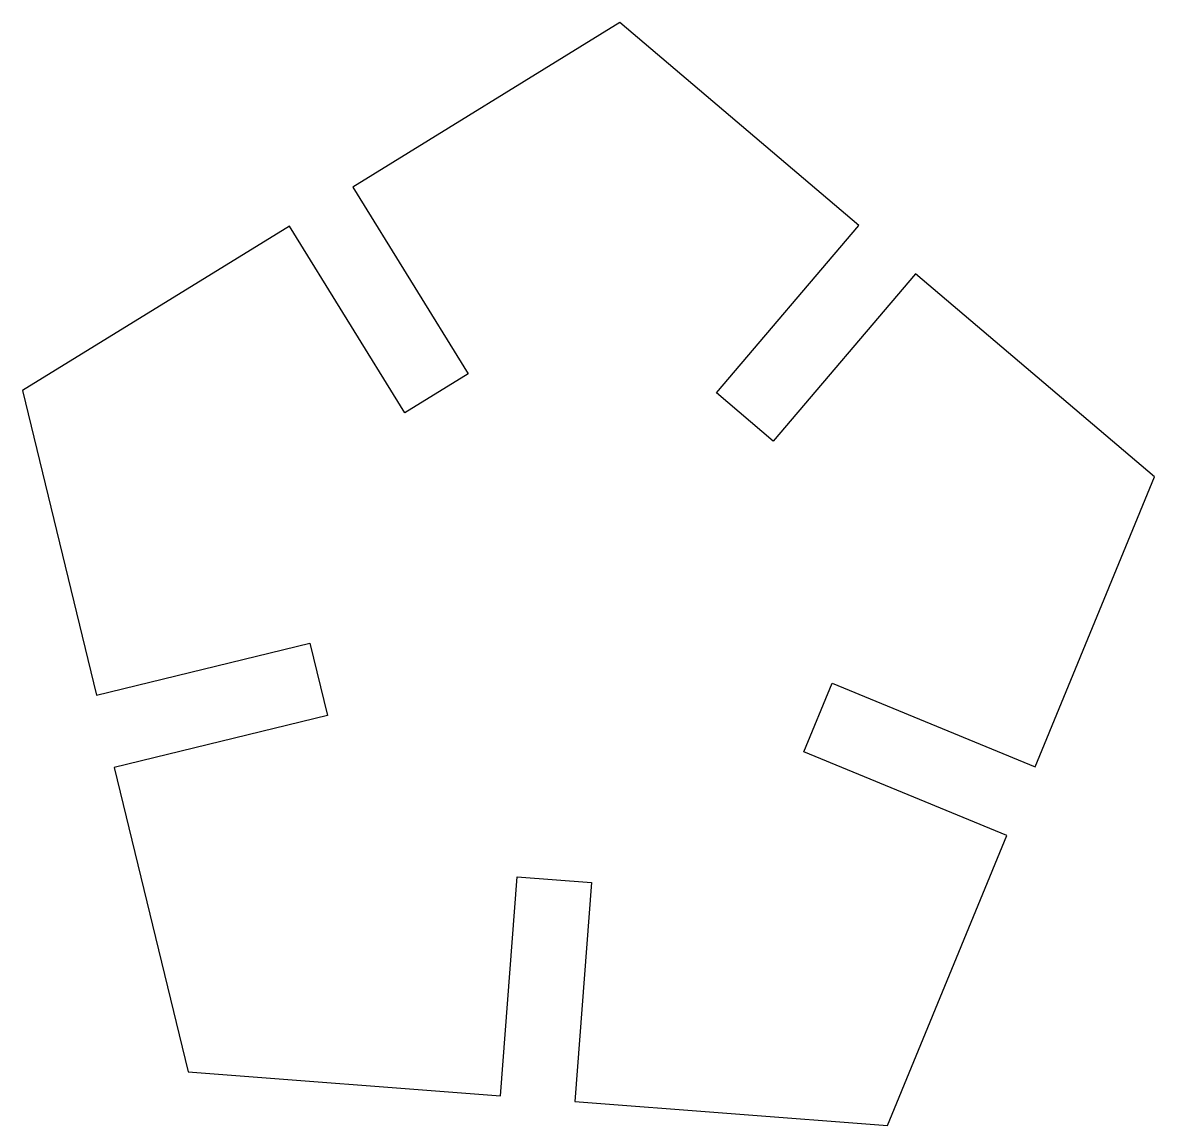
# Model space of a CAD drawing. Header units: millimetres. Extents: x -23.1 to 24.3, y -21.3 to 24.9.
import ezdxf

# ---------------------------------------------------------------- set-up
doc = ezdxf.new("R2010")
doc.units = ezdxf.units.MM
doc.layers.get('0').update_dxf_attribs({"linetype": 'CONTINUOUS'})

msp = doc.modelspace()

# ---------------------------------------------------------------- linework, layer by layer
for p, q in [((1.903, 24.927), (-9.28, 18.038)), ((11.91, 16.421), (1.903, 24.927)), ((-9.28, 18.038), (-4.455, 10.205)), ((-11.937, 16.402), (-23.12, 9.513)), ((-7.111, 8.569), (-11.937, 16.402)), ((5.952, 9.411), (11.91, 16.421)), ((14.288, 14.4), (8.329, 7.39)), ((24.295, 5.894), (14.288, 14.4)), ((-4.455, 10.205), (-7.111, 8.569)), ((-23.12, 9.513), (-20.023, -3.252)), ((8.329, 7.39), (5.952, 9.411)), ((19.298, -6.253), (24.295, 5.894)), ((-20.023, -3.252), (-11.082, -1.083)), ((-11.082, -1.083), (-10.347, -4.115)), ((9.603, -5.638), (10.79, -2.753)), ((10.79, -2.753), (19.298, -6.253)), ((-10.347, -4.115), (-19.288, -6.284)), ((18.11, -9.138), (9.603, -5.638)), ((-19.288, -6.284), (-16.191, -19.048)), ((13.113, -21.285), (18.11, -9.138)), ((-3.095, -20.048), (-2.395, -10.875)), ((-2.395, -10.875), (0.716, -11.112)), ((0.716, -11.112), (0.016, -20.285)), ((-16.191, -19.048), (-3.095, -20.048)), ((0.016, -20.285), (13.113, -21.285))]:
    msp.add_line(p, q)

doc.saveas('drawing.dxf')
